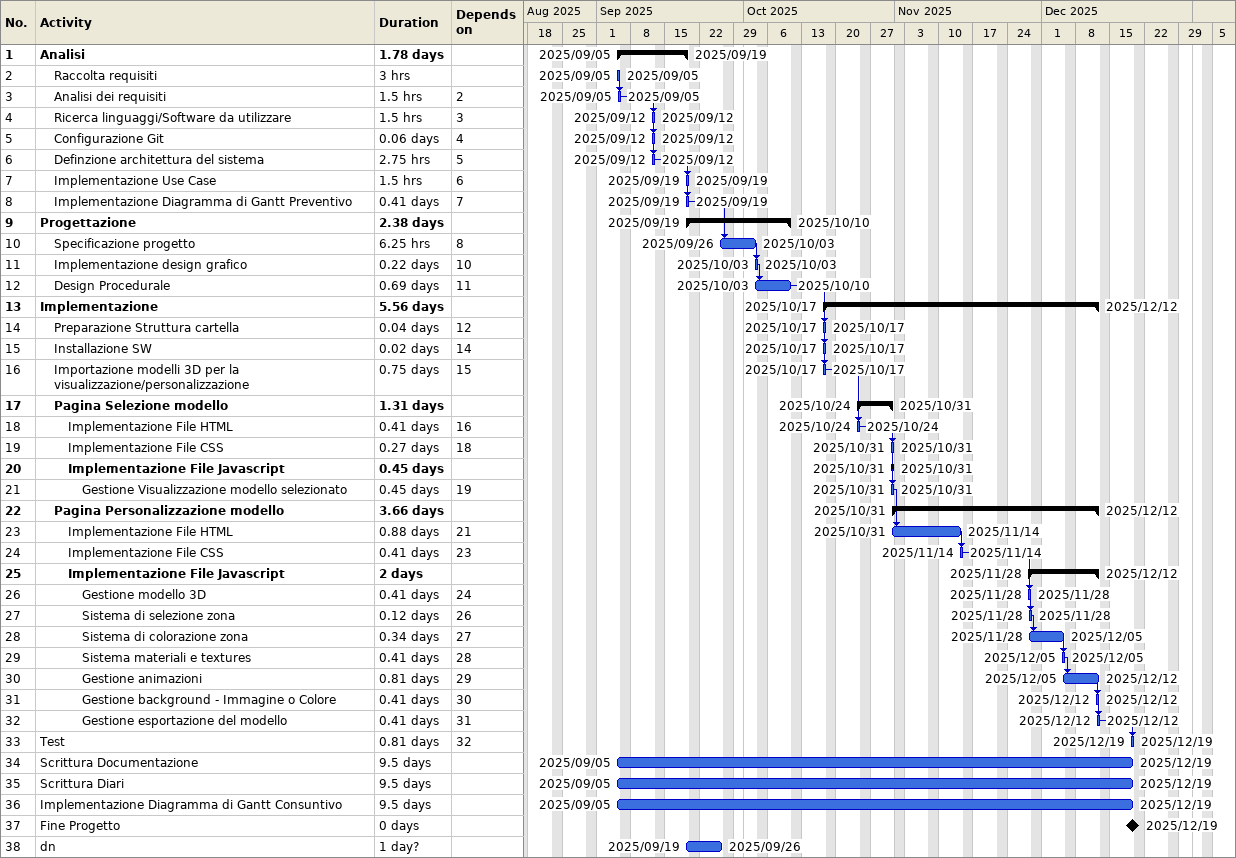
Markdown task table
| ID | Level | Task | Duration | Start | Finish | Predecessors |
|---|---|---|---|---|---|---|
| 1 | 1 | **Analisi** | 1.78d | 2025-09-05 | 2025-09-19 |  |
| 2 | 2 | Raccolta requisiti | 3h | 2025-09-05 | 2025-09-05 |  |
| 3 | 2 | Analisi dei requisiti | 1.5h | 2025-09-05 | 2025-09-05 | 2 |
| 4 | 2 | Ricerca linguaggi/Software da utilizzare | 1.5h | 2025-09-12 | 2025-09-12 | 3 |
| 5 | 2 | Configurazione Git | 0.06d | 2025-09-12 | 2025-09-12 | 4 |
| 6 | 2 | Definzione architettura del sistema | 2.75h | 2025-09-12 | 2025-09-12 | 5 |
| 7 | 2 | Implementazione Use Case | 1.5h | 2025-09-19 | 2025-09-19 | 6 |
| 8 | 2 | Implementazione Diagramma di Gantt Preventivo | 0.41d | 2025-09-19 | 2025-09-19 | 7 |
| 9 | 1 | **Progettazione** | 2.38d | 2025-09-19 | 2025-10-10 |  |
| 10 | 2 | Specificazione progetto | 6.25h | 2025-09-26 | 2025-10-03 | 8 |
| 11 | 2 | Implementazione design grafico | 0.22d | 2025-10-03 | 2025-10-03 | 10 |
| 12 | 2 | Design Procedurale | 0.69d | 2025-10-03 | 2025-10-10 | 11 |
| 13 | 1 | **Implementazione** | 5.56d | 2025-10-17 | 2025-12-12 |  |
| 14 | 2 | Preparazione Struttura cartella | 0.04d | 2025-10-17 | 2025-10-17 | 12 |
| 15 | 2 | Installazione SW | 0.02d | 2025-10-17 | 2025-10-17 | 14 |
| 16 | 2 | Importazione modelli 3D per la visualizzazione/personalizzazione | 0.75d | 2025-10-17 | 2025-10-17 | 15 |
| 17 | 2 | **Pagina Selezione modello** | 1.31d | 2025-10-24 | 2025-10-31 |  |
| 18 | 3 | Implementazione File HTML | 0.41d | 2025-10-24 | 2025-10-24 | 16 |
| 19 | 3 | Implementazione File CSS | 0.27d | 2025-10-31 | 2025-10-31 | 18 |
| 20 | 3 | **Implementazione File Javascript** | 0.45d | 2025-10-31 | 2025-10-31 |  |
| 21 | 4 | Gestione Visualizzazione modello selezionato | 0.45d | 2025-10-31 | 2025-10-31 | 19 |
| 22 | 2 | **Pagina Personalizzazione modello** | 3.66d | 2025-10-31 | 2025-12-12 |  |
| 23 | 3 | Implementazione File HTML | 0.88d | 2025-10-31 | 2025-11-14 | 21 |
| 24 | 3 | Implementazione File CSS | 0.41d | 2025-11-14 | 2025-11-14 | 23 |
| 25 | 3 | **Implementazione File Javascript** | 2d | 2025-11-28 | 2025-12-12 |  |
| 26 | 4 | Gestione modello 3D | 0.41d | 2025-11-28 | 2025-11-28 | 24 |
| 27 | 4 | Sistema di selezione zona | 0.12d | 2025-11-28 | 2025-11-28 | 26 |
| 28 | 4 | Sistema di colorazione zona | 0.34d | 2025-11-28 | 2025-12-05 | 27 |
| 29 | 4 | Sistema materiali e textures | 0.41d | 2025-12-05 | 2025-12-05 | 28 |
| 30 | 4 | Gestione animazioni | 0.81d | 2025-12-05 | 2025-12-12 | 29 |
| 31 | 4 | Gestione background - Immagine o Colore | 0.41d | 2025-12-12 | 2025-12-12 | 30 |
| 32 | 4 | Gestione esportazione del modello | 0.41d | 2025-12-12 | 2025-12-12 | 31 |
| 33 | 1 | Test | 0.81d | 2025-12-19 | 2025-12-19 | 32 |
| 34 | 1 | Scrittura Documentazione | 9.5d | 2025-09-05 | 2025-12-19 |  |
| 35 | 1 | Scrittura Diari | 9.5d | 2025-09-05 | 2025-12-19 |  |
| 36 | 1 | Implementazione Diagramma di Gantt Consuntivo | 9.5d | 2025-09-05 | 2025-12-19 |  |
| 37 | 1 | Fine Progetto | 0d | 2025-12-19 | 2025-12-19 |  |
| 38 | 1 | dn | 1d? | 2025-09-19 | 2025-09-26 |  |
